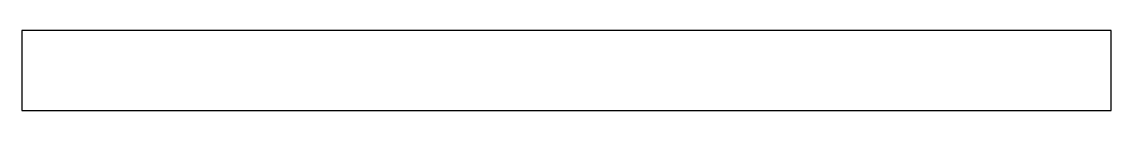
# Model space of a CAD drawing. Header units: millimetres. Extents: x 0 to 510, y 0 to 38.
import ezdxf

# ---------------------------------------------------------------- set-up
doc = ezdxf.new("R2010")
doc.units = ezdxf.units.MM
doc.layers.add('CUT', color=7, linetype='CONTINUOUS')

msp = doc.modelspace()

# ---------------------------------------------------------------- linework, layer by layer
at = {"layer": 'CUT'}
msp.add_lwpolyline([(0, 0), (510, 0), (510, 37.71), (0, 37.71)], close=True, dxfattribs=at)

doc.saveas('drawing.dxf')
